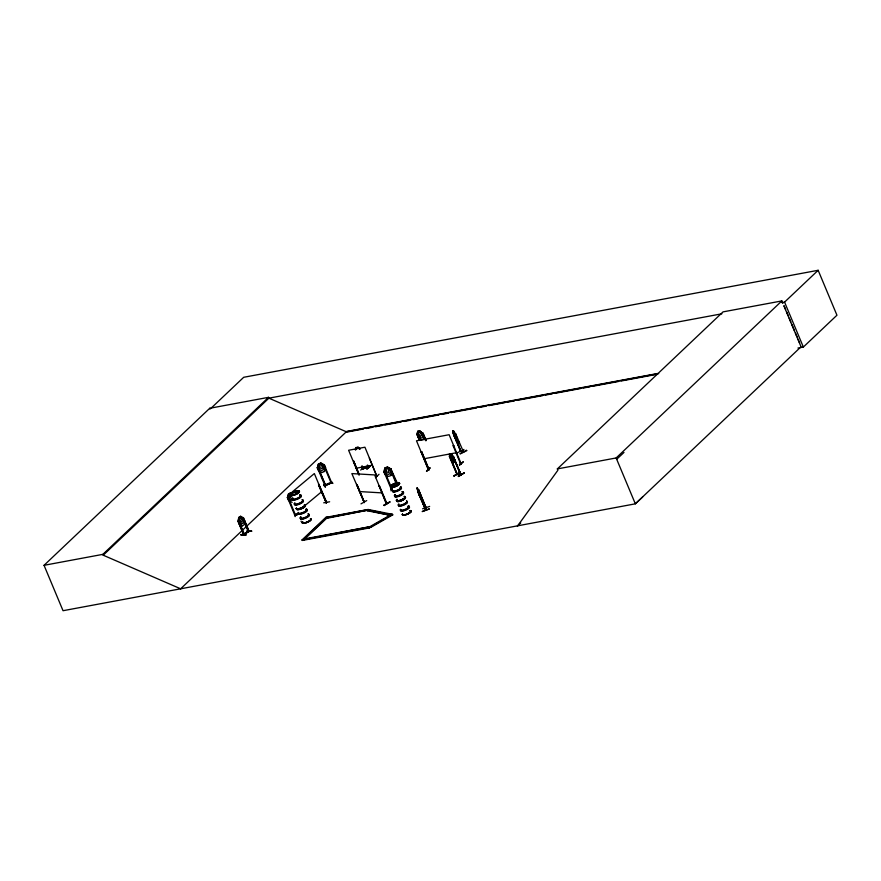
<?xml version="1.0" encoding="UTF-8"?>
<svg xmlns="http://www.w3.org/2000/svg" width="881" height="881" viewBox="0 0 881 881"><rect width="100%" height="100%" fill="white"/><g stroke="black" fill="none" stroke-linecap="round" stroke-linejoin="round"><path stroke-width="1.32" d="M422.506 433.529L423.133 433.342L426.14 440.533M390.867 475.454L392.111 471.798L390.944 475.52L388.543 476.445L384.986 474.463L383.797 471.61L384.545 471.28L392.133 489.307C391.021 490.453 390.867 487.799 391.935 488.834M387.365 466.963L390.569 471.588L389.754 473.857L388.202 474.441L385.933 473.339L384.964 467.877L387.365 466.963L390.922 468.923M390.272 469.099L390.834 468.901L396.67 483.669L397.43 483.35L396.703 483.68M390.834 468.901L397.419 483.317M390.955 490.827L391.263 488.316M392.133 489.23L391.142 488.944M325.353 486.356C325.199 488.713 322.127 481.367 325.452 486.631M384.601 471.313L383.896 471.599M449.607 456.259L457.25 474.463L450.037 456.336L449.464 456.435L449.563 453.671L450.951 453.792L453.517 456.765L461.027 474.76L456.931 474.43M417.176 487.799L425.853 510.132L426.272 507.643M418.971 493.988L419.763 495.144C417.715 485.816 418.783 491.4 417.065 487.744L418.079 491.84M417.242 488.702L418.001 492.259L425.655 509.945M422.572 508.8L429.653 506.421M425.997 507.192L425.897 508.018L418.717 489.704M425.457 509.482L425.754 507.544M425.611 509.438L425.997 507.456M425.611 510.198L425.986 507.731M429.245 509.042L422.164 511.575L429.245 508.888M355.351 449.795L355.891 447.57L356.023 449.673M355.395 449.75L355.946 447.636M420.193 440.346L417.682 434.355L417.131 434.465L419.642 440.456L416.911 434.564L417.77 431.338L419.841 430.952L423.078 433.419L426.008 440.654M423.309 439.476L424.224 436.304M322.05 472.436L318.548 470.729L317.336 467.855L318.459 463.979L320.838 462.954L324.34 464.772L325.541 467.624L324.406 471.5L322.039 472.524M317.347 467.877L318.459 463.979M324.34 471.445L325.541 467.624M290.95 492.953L288.55 493.789L287.393 497.611L288.583 500.463L292.701 498.811M383.797 471.643L384.964 467.877M292.701 495.155L293.604 494.704M292.899 495.243L293.802 494.715M296.952 491.609L297.007 491.653M296.523 491.631L297.062 491.466M393.223 486.554L392.86 486.984A4.768 1.366 -22.7 0 0 399.511 483.306A4.768 1.366 -22.7 0 0 392.882 484.539A4.768 1.366 -22.7 0 0 392.86 487.083L393.873 486.885M393.917 486.422L393.378 486.951M393.642 486.918L394.115 486.455L393.499 486.962M397.045 483.262L397.265 483.24M399.809 500.893L398.961 501.3M326.477 502.423L326.003 502.787L326.697 502.401L318.911 484.484M301.148 521.1L301.082 521.541M425.622 509.989L417.99 491.939M298.846 513.469L295.3 514.548L295.598 515.33L288.043 497.126M426.228 507.885L418.464 489.726M241.218 534.613L246.074 534.921L241.229 534.569M246.074 534.921L241.108 535.075M517.731 525.726L557.904 470.223L557.354 468.912L723.048 311.874L781.854 300.928L782.89 303.405M248.86 530.714L248.101 531.1L248.442 531.717M292.933 494.748L292.723 495.067A4.757 1.355 -22.7 0 1 292.69 492.479A4.735 1.355 -22.7 0 1 299.276 491.246A4.757 1.355 -22.7 0 1 292.668 495.023A4.735 1.355 -22.7 0 1 292.69 492.468A4.757 1.355 -22.7 0 1 299.309 491.246A4.735 1.355 -22.7 0 1 292.668 495.001M394.115 486.565L393.554 486.422M399.721 500.661L398.95 501.102M364.249 501.707L364.095 501.851M363.875 502.5L363.611 501.829M326.62 502.456L326.157 501.774L326.014 502.809M295.322 514.658L294.948 515.561L287.492 497.479L288.153 497.236M460.631 474.749L453.087 456.699M460.807 450.532L460.609 450.665M463.054 452.173L463.285 451.513M463.56 452.173L460.807 451.083M392.056 489.23L391.362 489.506L383.907 471.522M324.208 464.761L323.602 465.135L324.208 464.761L331.708 482.843C315.068 489.495 332.886 483.328 331.355 482.083M325.541 485.464L317.953 467.348L325.618 485.442M324.891 485.838L324.693 485.046L330.815 482.447M323.492 464.904L331.146 482.953M294.562 514.064L295.157 516.607M428.926 468.912L428.111 469.166L428.386 469.826L421.063 451.722M428.981 469.727L421.614 451.623L429.069 469.694L428.706 469.066M426.503 471.115L430.06 467.712L426.613 471.401M453.153 445.742L453.715 445.643L453.153 445.742L460.576 463.858L461.137 463.736L449.145 434.718L416.493 440.797L428.507 469.705L429.201 469.562M460.245 463.208L461.292 463.604L460.521 463.869L460.906 462.954M459.353 464.97L463.329 461.897M459.541 465.278L462.999 461.875M359.261 474.617L353.578 461.005L359.14 474.727M358.864 474.782L348.601 450.257L364.932 447.218L376.826 476.048M376.738 476.192L369.337 458.076M379.017 474.286L375.504 477.678M180.726 588.794L63.036 610.709L44.05 565.316L209.744 408.277L268.551 397.331L268.903 398.168L346.343 431.778L658.702 373.599M211.088 408.189L243.696 377.288L818.152 270.291L836.95 315.222L803.351 347.059L797.955 348.061M44.05 565.316L102.857 554.358L268.551 397.331M102.857 554.358L103.209 555.206L268.903 398.168L721.858 313.801M103.209 555.206L180.649 588.805L346.729 431.404L657.744 373.478M356.761 447.889L357.433 447.757M363.115 467.877C360.582 467.679 365.791 470.729 362.201 466.28M360.681 470.091L364.238 466.71M363.203 468.681L362.322 466.17M367.212 465.256L368.313 467.602M367.829 467.315L363.071 468.196M361.772 466.269L362.708 468.681L368.765 467.547L368.522 466.864L368.643 467.69L367.762 465.157M366.837 468.912L370.449 465.553M370.582 465.84L366.992 469.177M370.317 527.245L304.198 539.557L303.956 538.996L370.075 526.684L369.624 527.895L302.315 540.438L302.073 539.877L325.816 517.378L367.817 509.548L368.06 510.11L326.554 518.369L326.311 517.808L368.324 509.526L392.486 514.328L392.717 514.889L370.813 527.345L369.899 526.651L391.803 514.196L392.034 514.757M302.315 540.438L326.047 517.94L368.06 510.11M417.77 431.338L418.849 436.569L420.909 438.011L422.241 437.769L422.858 435.82L419.797 431.073L417.726 431.371L417.131 434.465M419.797 431.073L422.979 433.496M417.682 434.355L420.072 440.467M423.133 433.342L422.462 433.595L424.961 439.553M424.146 436.293L423.376 439.542L421.305 439.85L418.068 437.461L421.338 439.806M367.135 510.209L390.845 515.44L367.366 510.771L367.817 509.548M302.073 539.877L370.075 526.684M517.345 526.1L520.726 522.896M557.354 468.912L616.149 457.955L781.854 300.928M781.888 302.624L784.564 302.128L818.152 270.291M180.649 588.805L635.344 503.822L642.634 496.983M616.7 459.265L623.99 452.427M318.537 484.792L326.256 502.765L318.537 484.792L319.12 484.451M323.701 502.809L329.637 501.785M292.051 492.105L314.352 473.56L326.377 502.467M305.652 505.011L321.862 491.532M248.189 531.298L243.398 534.238L243.971 533.875M248.431 531.034L248.871 530.736M240.601 516.277L243.574 517.841L249.081 531.408L243.718 534.899L238.079 521.42L238.861 517.444L240.05 522.973L241.934 523.876L243.101 523.105L243.541 520.638L240.601 516.277L238.751 517.389L238.167 521.431L243.817 534.932L244.411 534.558L243.817 533.952M242.991 517.951L248.552 531.761L249.136 531.386M292.8 495.012L293.714 494.604M396.714 483.548L397.177 483.394M392.805 486.918A4.735 1.355 -22.7 0 0 399.423 483.162A4.735 1.355 -22.7 0 0 392.838 484.385A4.768 1.366 -22.7 0 0 392.794 486.94A4.768 1.366 -22.7 0 0 399.445 483.162A4.746 1.355 -22.7 0 0 392.827 484.374A4.735 1.355 -22.7 0 0 392.805 486.918L393.146 486.609M463.582 452.184L455.785 434.102M240.172 517.037L239.588 517.433L240.039 520.242L241.592 522.224L242.308 520.33L240.117 517.037M238.079 521.42L238.751 521.067L244.092 534.613M248.387 531.761L242.804 518.248L243.277 517.929L249.081 531.441M241.108 535.13L241.24 534.558M251.448 531.265L246.988 531.144M248.354 531.298L244.048 534.062M246.724 531.375L251.669 531.133M330.76 482.37L331.08 482.997M356.607 484.385L364.371 502.5L357.521 485.64M378.819 485.827L379.403 485.728L386.968 503.701L386.274 503.811L379.017 485.706M361.001 503.855L366.716 500.595M386.098 503.326C386.649 502.258 386.825 504.593 386.076 503.161M384.303 505.551L383.907 505.165L389.898 501.961M389.688 501.928L383.951 505.198M384.259 505.507L389.909 501.983M398.774 501.124L399.875 500.804M450.158 454.189L452.074 456.71L452.603 459.023L451.259 457.845L450.213 454.156M449.332 456.435L456.964 474.441M453.418 456.821L460.774 474.595M454.475 462.272C453.968 455.257 456.358 464.276 453.076 462.184L450.62 459.232M454.089 476.048L459.772 472.194M453.924 476.092L459.926 472.568L453.99 475.729M456.997 474.43L459.717 474.507M460.62 473.934L457.195 473.967M458.472 476.489L464.243 472.943M464.232 472.91L458.241 476.467L464.034 472.866M248.805 530.747L248.982 531.364M429.036 469.716L428.419 469.837M367.366 510.771L368.555 510.088L384.215 513.205M370.13 527.212L392.486 514.328M243.916 534.888L243.541 534.271M463.329 452.283L460.565 451.259L453.043 433.199L452.823 430.798M455.367 437.571L453.275 431.283M454.354 435.588L456.292 437.769L453.715 431.084L452.702 430.754M457.47 438.408L454.409 434.818C455.862 441.59 452.757 432.857 455.367 435.258L457.988 441.833L456.061 439.652M455.477 434.245L456.039 434.201M454.838 435.423L457.217 440.302L454.904 435.39M454.255 436.029L457.217 439.674L456.986 437.119M454.673 437.306L457.911 443.407L458.924 443.749L458.616 441.227M455.796 440.192L457.977 443.374M458.66 441.26L458.858 443.782M457.911 443.407L458.88 443.661M463.946 449.442L457.382 452.757M460.091 453.605L466.589 450.191M460.212 453.935L466.875 450.598M293.043 494.759L294.001 494.582M460.334 463.076L460.609 463.725M460.829 463.076L461.104 463.725M288.098 497.358L287.492 497.479M317.391 467.778L318.074 467.558L317.391 467.778L325.045 485.783M331.531 481.665C330.419 483.008 334.725 483.988 331.146 481.72M323.801 485.09L324.032 484.539L325.541 486.708M332.875 483.438L331.047 481.466M288.561 493.823L290.95 492.864M290.312 493.635L289.541 493.944L290.334 497.93L292.316 498.426M292.107 495.728L287.393 497.611L288.627 493.856L289.53 499.285L291.798 500.353M295.531 514.702L298.824 513.392M325.188 484.836L324.637 485.189M417.209 488.459L419.169 493.525L418.662 492.699M419.653 492.578L420.589 497.104C415.788 489.142 424.213 503.976 419.642 492.578M457.118 473.78L457.602 474.275M457.184 474.275L457.008 473.593M460.675 474.11L457.393 473.846M393.708 486.532L393.124 487.017M294.827 514.856L295.355 514.548M417.495 434.52L417.01 434.575M296.622 491.675L297.183 491.378M353.578 461.005L358.985 474.672M420.931 451.843L421.614 451.623M429.862 468.13L426.536 471.071M428.221 469.166L428.816 468.934M347.092 432.042L363.291 429.025M365.989 428.518L372.74 427.263M375.438 426.756L382.189 425.501M384.887 424.994L401.086 421.977M403.784 421.481L410.535 420.226M413.233 419.719L438.881 414.94M441.579 414.433L448.33 413.178M451.028 412.682L476.676 407.903M479.374 407.396L486.125 406.141M488.823 405.634L505.022 402.617M507.731 402.121L514.471 400.866M517.18 400.359L542.828 395.58M545.526 395.084L552.277 393.818M554.975 393.322L580.623 388.543M583.321 388.036L590.072 386.781M592.77 386.274L618.418 381.506M621.116 380.999L656.213 374.458M355.847 447.603L357.961 447.185L360.076 448.881L357.961 447.185L359.371 449.046M356.122 468.229L372.443 465.19M367.84 467.139L368.489 466.886M362.653 468.78L368.643 467.668M424.003 458.77L456.655 452.691M425.897 509.857L418.376 491.906M246.779 531.276L251.691 531.166M386.627 503.855L374.645 474.925L351.849 473.593L364.249 502.522M460.961 474.782L453.098 456.754L453.671 456.666M425.897 508.018L418.387 489.759M244.643 520.704L244.18 524.735L242.33 525.935L239.456 524.217M242.33 525.847L239.412 524.217M359.371 491.565L382.156 492.897M460.763 451.336L457.074 441.601M386.814 513.722L392.717 514.889M369.899 526.651L370.813 527.345M453.66 431.194L452.746 430.831L460.884 451.325L453.153 433.122M460.917 450.731L463.087 451.645L460.686 450.852M292.14 502.368L288.583 500.463M387.354 467.084L390.856 469L390.052 469.033L396.208 483.603M238.784 520.946L244.345 534.613M450.951 458.66L453.462 460.521L452.735 456.765L450.896 453.902L449.563 453.671L450.059 456.523M450.896 453.836L453.451 456.799M450.554 459.265L453.142 462.217M320.816 462.932L324.021 467.481L323.228 469.837L321.708 470.52L319.473 469.496L318.548 464.056M323.812 485.024L325.166 486.819M453.649 431.128L455.818 434.322M454.453 434.884L455.51 436.227L453.506 431.437M418.288 490.376L418.31 489.957M784.564 302.128L803.351 347.059M784.09 305.817L785.643 309.528M786.678 312.006L788.231 315.717M789.266 318.195L790.819 321.906M791.854 324.384L794.442 330.573M795.477 333.051L797.03 336.762M798.065 339.229L799.618 342.951M783.925 305.883L801.038 346.784L635.344 503.822L616.149 457.955M454.563 435.61L456.072 439.212M422.572 433.452L425.578 440.632M361.651 466.39L362.675 468.802M368.324 509.526L368.555 510.088M356.805 484.528L364.371 502.5M369.381 527.334L369.624 527.895M325.816 517.378L326.047 517.94M209.744 408.277L210.096 409.125M402.947 492.27A4.823 1.377 -22.7 0 1 399.049 495.97A4.823 1.377 -22.7 0 1 395.184 495.199M397.111 499.637A4.746 1.355 -22.7 0 0 400.91 500.397A4.746 1.355 -22.7 0 0 404.742 496.763A4.735 1.355 -22.7 0 1 401.483 500.155A4.735 1.355 -22.7 0 1 396.67 500.144M403.002 492.589A4.746 1.355 -22.7 0 1 399.743 496.003A4.746 1.355 -22.7 0 1 394.93 495.992M404.621 496.466A4.746 1.355 -22.7 0 1 400.789 500.1A4.746 1.355 -22.7 0 1 396.99 499.351M403.916 496.421A4.735 1.355 -22.7 0 1 404.159 498.294A4.735 1.355 -22.7 0 1 398.267 500.782A4.735 1.355 -22.7 0 1 396.99 499.34M401.967 491.719A4.757 1.355 -22.7 0 1 402.21 493.602A4.757 1.355 -22.7 0 1 396.285 496.091A4.757 1.355 -22.7 0 1 395.018 494.648M401.373 487.821A4.746 1.355 -22.7 0 1 397.089 491.268A4.746 1.355 -22.7 0 1 392.849 491.036M400.238 487.6A4.746 1.355 -22.7 0 1 400.932 487.634M402.132 491.972A4.823 1.377 -22.7 0 1 402.375 493.889A4.823 1.377 -22.7 0 1 396.373 496.41A4.823 1.377 -22.7 0 1 395.084 494.946M400.767 487.061A4.823 1.377 -22.7 0 1 397.452 490.519A4.823 1.377 -22.7 0 1 392.552 490.519M400.58 486.808A4.746 1.355 -22.7 0 1 397.32 490.21A4.746 1.355 -22.7 0 1 392.508 490.21M400.161 487.27A4.823 1.377 -22.7 0 1 398.686 490.243A4.823 1.377 -22.7 0 1 392.508 491.213M408.222 506.685A4.746 1.355 -22.7 0 1 408.465 508.568A4.746 1.355 -22.7 0 1 402.551 511.057A4.746 1.355 -22.7 0 1 401.284 509.614M408.145 506.366A4.823 1.377 -22.7 0 1 406.119 509.614A4.823 1.377 -22.7 0 1 400.646 509.868M409.896 510.672A4.768 1.366 -22.7 0 1 407.892 513.876A4.768 1.366 -22.7 0 1 402.496 514.13M404.842 496.928A4.768 1.366 -22.7 0 1 401.56 500.353A4.768 1.366 -22.7 0 1 396.725 500.342M406.78 501.443A4.823 1.377 -22.7 0 1 403.465 504.912A4.823 1.377 -22.7 0 1 398.575 504.901M408.575 505.892A4.757 1.355 -22.7 0 1 405.304 509.306A4.757 1.355 -22.7 0 1 400.481 509.306M406.857 501.763A4.757 1.355 -22.7 0 1 403.586 505.176A4.757 1.355 -22.7 0 1 398.752 505.176M408.046 506.112A4.823 1.377 -22.7 0 1 406.009 509.361A4.823 1.377 -22.7 0 1 400.547 509.603M406.681 501.19A4.823 1.377 -22.7 0 1 403.366 504.659A4.823 1.377 -22.7 0 1 398.465 504.648M406.493 500.937A4.746 1.355 -22.7 0 1 402.661 504.571A4.746 1.355 -22.7 0 1 398.862 503.822M409.951 510.848A4.735 1.355 -22.7 0 1 407.958 514.041A4.735 1.355 -22.7 0 1 402.584 514.284M302.811 500.353A4.823 1.377 -22.7 0 1 299.485 503.811A4.823 1.377 -22.7 0 1 294.595 503.811M300.025 495.353A4.823 1.377 -22.7 0 1 300.267 497.258A4.823 1.377 -22.7 0 1 294.265 499.791A4.823 1.377 -22.7 0 1 292.977 498.327M301.82 499.802A4.746 1.355 -22.7 0 1 302.062 501.685A4.746 1.355 -22.7 0 1 296.148 504.174A4.746 1.355 -22.7 0 1 294.882 502.721M300.795 495.717A4.746 1.355 -22.7 0 1 296.952 499.351A4.746 1.355 -22.7 0 1 293.153 498.602M302.701 500.1A4.823 1.377 -22.7 0 1 299.386 503.558A4.823 1.377 -22.7 0 1 294.485 503.558M299.914 495.1A4.823 1.377 -22.7 0 1 300.157 497.005A4.823 1.377 -22.7 0 1 294.155 499.538A4.823 1.377 -22.7 0 1 292.866 498.062M299.749 494.836A4.757 1.355 -22.7 0 1 297.745 498.04A4.757 1.355 -22.7 0 1 292.349 498.294M302.877 500.672A4.757 1.355 -22.7 0 1 300.168 503.833A4.757 1.355 -22.7 0 1 294.617 504.516M308.713 514.482A4.823 1.377 -22.7 0 1 304.815 518.182A4.823 1.377 -22.7 0 1 300.961 517.411M308.791 514.801A4.757 1.355 -22.7 0 1 305.52 518.215A4.757 1.355 -22.7 0 1 300.685 518.215M296.71 508.689A4.746 1.355 -22.7 0 0 302.095 508.436A4.735 1.355 -22.7 0 0 304.088 505.254A4.746 1.355 -22.7 0 1 302.095 508.436A4.735 1.355 -22.7 0 1 296.721 508.689M304.705 505.022A4.768 1.366 -22.7 0 1 301.996 508.194A4.768 1.366 -22.7 0 1 296.434 508.877M305.938 509.482A4.823 1.377 -22.7 0 1 303.901 512.731A4.823 1.377 -22.7 0 1 298.439 512.984M308.868 514.163A4.746 1.355 -22.7 0 1 304.011 517.819A4.746 1.355 -22.7 0 1 300.795 516.861M307.733 513.942A4.746 1.355 -22.7 0 1 308.427 513.975M306.698 509.846A4.746 1.355 -22.7 0 1 303.438 513.26A4.746 1.355 -22.7 0 1 298.626 513.249M308.614 514.229A4.823 1.377 -22.7 0 1 304.716 517.929A4.823 1.377 -22.7 0 1 300.85 517.158M305.828 509.229A4.823 1.377 -22.7 0 1 303.791 512.478A4.823 1.377 -22.7 0 1 298.329 512.731M306.368 509.009A4.757 1.355 -22.7 0 1 303.097 512.423A4.757 1.355 -22.7 0 1 298.263 512.423M385.944 468.009L386.737 472.007L388.73 472.535L388.532 469.881L386.726 467.723L385.944 468.042M421.492 435.126L420.611 436.48L419.488 435.5C416.955 430.787 420.314 430.501 421.492 435.126M322.523 467.095L322.215 468.549L320.255 468.108L319.451 464.089L320.21 463.758L322.523 467.095M455.973 437.119L456.27 438.683C452.79 431.778 458.109 445.401 456.611 439.509L458.043 441.601L455.973 437.119M327.005 517.158L303.262 539.657L303.505 540.218L327.236 517.72L327.005 517.158M299.022 513.854L295.025 515.528L299.033 513.931M392.805 486.918A4.746 1.355 -22.7 0 0 399.423 483.151A4.768 1.366 -22.7 0 0 392.827 484.396A4.746 1.355 -22.7 0 0 392.805 486.918M392.981 487.347A4.746 1.355 -22.7 0 0 399.6 483.581A4.746 1.355 -22.7 0 0 393.003 484.803A4.746 1.355 -22.7 0 0 392.981 487.347A4.735 1.355 -22.7 0 0 399.6 483.592A4.735 1.355 -22.7 0 0 393.014 484.814A4.735 1.355 -22.7 0 0 392.992 487.347M407.837 513.755A4.746 1.355 -22.7 0 0 409.841 510.562A4.735 1.355 -22.7 0 1 407.837 513.744A4.746 1.355 -22.7 0 1 402.463 514.008A4.735 1.355 -22.7 0 0 407.837 513.744M401.67 500.606A4.746 1.355 -22.7 0 0 404.93 497.203A4.735 1.355 -22.7 0 1 401.67 500.617A4.735 1.355 -22.7 0 1 396.868 500.617A4.746 1.355 -22.7 0 0 401.67 500.606M301.225 507.952A4.746 1.355 -22.7 0 0 304.485 504.549A4.735 1.355 -22.7 0 1 301.214 507.941A4.746 1.355 -22.7 0 1 296.401 507.952A4.735 1.355 -22.7 0 0 301.214 507.941M292.833 495.419A4.746 1.355 -22.7 0 0 299.463 491.653A4.746 1.355 -22.7 0 0 292.866 492.886A4.746 1.355 -22.7 0 0 292.833 495.419A4.735 1.355 -22.7 0 0 299.463 491.664A4.735 1.355 -22.7 0 0 292.866 492.897A4.735 1.355 -22.7 0 0 292.844 495.43M301.346 508.249A4.757 1.355 -22.7 0 0 304.617 504.835A4.735 1.355 -22.7 0 1 301.335 508.238A4.757 1.355 -22.7 0 1 296.523 508.238A4.735 1.355 -22.7 0 0 301.335 508.238M292.723 495.188A4.768 1.366 -22.7 0 0 299.375 491.4A4.768 1.366 -22.7 0 0 292.756 492.633A4.768 1.366 -22.7 0 0 292.723 495.188M306.555 522.323A4.746 1.355 -22.7 0 0 310.398 518.678A4.735 1.355 -22.7 0 1 306.555 522.301A4.746 1.355 -22.7 0 1 302.767 521.563A4.735 1.355 -22.7 0 0 306.555 522.301M307.26 522.378A4.746 1.355 -22.7 0 0 310.519 518.975A4.735 1.355 -22.7 0 1 307.249 522.367A4.746 1.355 -22.7 0 1 302.436 522.378A4.735 1.355 -22.7 0 0 307.249 522.367"/></g></svg>
